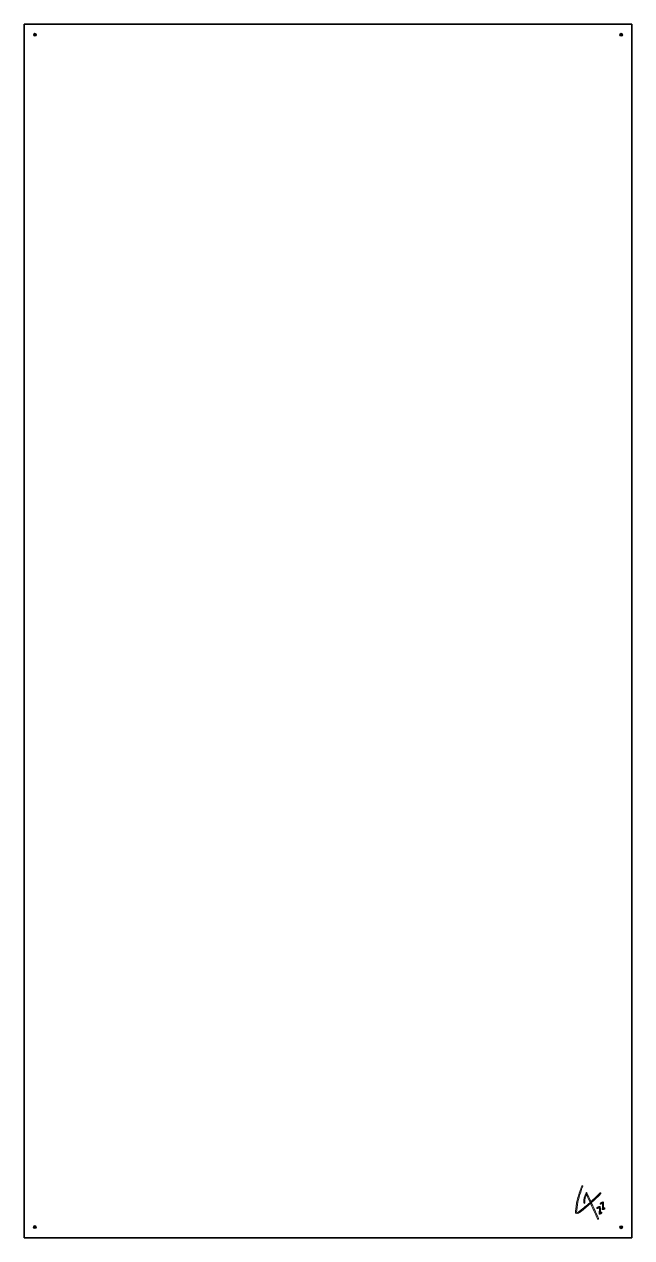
# Model space of a CAD drawing. Header units: millimetres. Extents: x 0 to 1000, y -2000 to 0.
import ezdxf

# ---------------------------------------------------------------- set-up
doc = ezdxf.new("R2010")
doc.units = ezdxf.units.MM
doc.header["$MEASUREMENT"] = 0
for name, color, linetype, lineweight in [('2022-040', 7, 'Continuous', 0), ('Bounding Box', 7, 'Continuous', 0), ('Screws', 7, 'Continuous', 0)]:
    doc.layers.add(name, color=color, linetype=linetype, lineweight=lineweight)

msp = doc.modelspace()

# ---------------------------------------------------------------- hatches: boundary and pattern name
at = {"layer": '2022-040', "true_color": 0x000000, "transparency": 33554687}
h = msp.add_hatch(color=18, dxfattribs=at)
h.dxf.hatch_style = 2
edge = h.paths.add_edge_path()
edge.add_spline(control_points=[(918, -1914.7), (915.4, -1920.7), (913.3, -1927), (911.6, -1933.4), (909.9, -1939.8), (908.7, -1946.3), (908, -1952.8), (907.8, -1954.5), (907.7, -1956.1), (907.6, -1957.7), (907.5, -1958.1), (907.4, -1958.7), (907.8, -1959), (908, -1959.3), (908.3, -1959.5), (908.6, -1959.6), (909.2, -1959.9), (909.8, -1960), (910.5, -1959.9), (911.9, -1959.8), (913.2, -1959.1), (914.3, -1958.3), (915.6, -1957.4), (916.9, -1956.3), (918.2, -1955.3), (923.3, -1951.2), (928.4, -1947), (933.3, -1942.6), (938.2, -1938.2), (943, -1933.6), (947.6, -1929), (948.2, -1928.4), (948.7, -1927.8), (949.3, -1927.2), (950.1, -1926.4), (948.9, -1925.1), (948.1, -1926), (943.2, -1931), (938.2, -1935.8), (933, -1940.5), (927.8, -1945.1), (922.5, -1949.6), (917, -1954), (915.6, -1955.1), (914.2, -1956.3), (912.7, -1957.3), (911.7, -1957.9), (910, -1958.7), (909, -1957.8), (909.1, -1958), (909.2, -1958.2), (909.3, -1958.4), (909.7, -1952.7), (910.5, -1947), (911.6, -1941.3), (912.7, -1935.7), (914.2, -1930.1), (916.1, -1924.6), (917.1, -1921.6), (918.3, -1918.5), (919.5, -1915.6), (919.7, -1915.1), (919.7, -1914.6), (919.2, -1914.4), (918.8, -1914.1), (918.2, -1914.2), (918, -1914.7), (918, -1914.7), (918, -1914.7), (918, -1914.7)], knot_values=[0, 0, 0, 0, 1, 1, 1, 2, 2, 2, 3, 3, 3, 4, 4, 4, 5, 5, 5, 6, 6, 6, 7, 7, 7, 8, 8, 8, 9, 9, 9, 10, 10, 10, 11, 11, 11, 12, 12, 12, 13, 13, 13, 14, 14, 14, 15, 15, 15, 16, 16, 16, 17, 17, 17, 18, 18, 18, 19, 19, 19, 20, 20, 20, 21, 21, 21, 22, 22, 22, 23, 23, 23, 23], degree=3, periodic=0)
h = msp.add_hatch(color=18, dxfattribs=at)
h.dxf.hatch_style = 2
edge = h.paths.add_edge_path()
edge.add_spline(control_points=[(922.9, -1942.4), (922.8, -1937), (924, -1931.6), (926.5, -1926.8), (926, -1926.8), (925.5, -1926.8), (925, -1926.8), (927.4, -1932.3), (929.9, -1937.7), (932.3, -1943.2), (934.8, -1948.7), (937.3, -1954.2), (939.8, -1959.7), (941.1, -1962.8), (942.5, -1965.9), (943.9, -1968.9), (944.1, -1969.4), (944.7, -1969.5), (945.1, -1969.3), (945.6, -1969), (945.6, -1968.5), (945.4, -1968.1), (943, -1962.6), (940.5, -1957.1), (938.1, -1951.7), (935.6, -1946.2), (933.1, -1940.7), (930.7, -1935.2), (929.3, -1932.1), (927.9, -1929), (926.5, -1925.9), (926.2, -1925.3), (925.3, -1925.4), (925, -1925.9), (922.4, -1931), (921, -1936.7), (921.1, -1942.4), (921.1, -1943.5), (922.9, -1943.5), (922.9, -1942.4), (922.9, -1942.4), (922.9, -1942.4), (922.9, -1942.4)], knot_values=[0, 0, 0, 0, 1, 1, 1, 2, 2, 2, 3, 3, 3, 4, 4, 4, 5, 5, 5, 6, 6, 6, 7, 7, 7, 8, 8, 8, 9, 9, 9, 10, 10, 10, 11, 11, 11, 12, 12, 12, 13, 13, 13, 14, 14, 14, 14], degree=3, periodic=0)
h = msp.add_hatch(color=18, dxfattribs=at)
h.dxf.hatch_style = 2
edge = h.paths.add_edge_path()
edge.add_spline(control_points=[(944.1, -1951.8), (945.2, -1950.8), (946.4, -1950.2), (947.8, -1949.9), (947.4, -1949.7), (947.1, -1949.5), (946.7, -1949.3), (947.2, -1952.7), (947, -1956.3), (946.4, -1959.7), (946.3, -1960.2), (946.5, -1960.6), (947, -1960.8), (948.4, -1961.2), (950.1, -1960.5), (950.7, -1959.1), (950.8, -1958.7), (950.8, -1958.2), (950.3, -1957.9), (950, -1957.7), (949.3, -1957.8), (949.1, -1958.2), (948.8, -1958.9), (948.1, -1959.3), (947.4, -1959.1), (947.6, -1959.4), (947.9, -1959.8), (948.1, -1960.2), (948.8, -1956.4), (948.9, -1952.6), (948.4, -1948.8), (948.3, -1948.3), (947.7, -1948.1), (947.3, -1948.2), (945.7, -1948.6), (944.2, -1949.4), (942.9, -1950.5), (942, -1951.3), (943.3, -1952.5), (944.1, -1951.8), (944.1, -1951.8), (944.1, -1951.8), (944.1, -1951.8)], knot_values=[0, 0, 0, 0, 1, 1, 1, 2, 2, 2, 3, 3, 3, 4, 4, 4, 5, 5, 5, 6, 6, 6, 7, 7, 7, 8, 8, 8, 9, 9, 9, 10, 10, 10, 11, 11, 11, 12, 12, 12, 13, 13, 13, 14, 14, 14, 14], degree=3, periodic=0)
h = msp.add_hatch(color=18, dxfattribs=at)
h.dxf.hatch_style = 2
edge = h.paths.add_edge_path()
edge.add_spline(control_points=[(949.2, -1944.6), (950.3, -1943.7), (951.5, -1943), (952.9, -1942.7), (952.5, -1942.5), (952.1, -1942.3), (951.8, -1942.1), (952.3, -1945.6), (952.1, -1949.1), (951.4, -1952.5), (951.3, -1953), (951.6, -1953.5), (952.1, -1953.6), (953.5, -1954), (955.1, -1953.3), (955.7, -1952), (955.9, -1951.5), (955.9, -1951), (955.4, -1950.8), (955, -1950.5), (954.4, -1950.6), (954.2, -1951.1), (953.9, -1951.8), (953.2, -1952.1), (952.5, -1951.9), (952.7, -1952.3), (952.9, -1952.6), (953.1, -1953), (953.9, -1949.2), (954, -1945.4), (953.5, -1941.6), (953.4, -1941.2), (952.8, -1940.9), (952.4, -1941), (950.7, -1941.4), (949.2, -1942.2), (948, -1943.4), (947.1, -1944.1), (948.4, -1945.4), (949.2, -1944.6), (949.2, -1944.6), (949.2, -1944.6), (949.2, -1944.6)], knot_values=[0, 0, 0, 0, 1, 1, 1, 2, 2, 2, 3, 3, 3, 4, 4, 4, 5, 5, 5, 6, 6, 6, 7, 7, 7, 8, 8, 8, 9, 9, 9, 10, 10, 10, 11, 11, 11, 12, 12, 12, 13, 13, 13, 14, 14, 14, 14], degree=3, periodic=0)
at = {"layer": 'Screws', "true_color": 0x000000, "transparency": 33554687}
h = msp.add_hatch(color=18, dxfattribs=at)
h.dxf.hatch_style = 2
edge = h.paths.add_edge_path()
edge.add_ellipse((17.5, -17.4), major_axis=(2.56, 0), ratio=0.965517, start_angle=0, end_angle=360)
h = msp.add_hatch(color=18, dxfattribs=at)
h.dxf.hatch_style = 2
edge = h.paths.add_edge_path()
edge.add_ellipse((982.7, -17.4), major_axis=(2.56, 0), ratio=0.965517, start_angle=0, end_angle=360)
h = msp.add_hatch(color=18, dxfattribs=at)
h.dxf.hatch_style = 2
edge = h.paths.add_edge_path()
edge.add_ellipse((17.4, -1982.3), major_axis=(2.56, 0), ratio=0.965517, start_angle=0, end_angle=360)
h = msp.add_hatch(color=18, dxfattribs=at)
h.dxf.hatch_style = 2
edge = h.paths.add_edge_path()
edge.add_ellipse((982.7, -1982.6), major_axis=(2.56, 0), ratio=0.965517, start_angle=0, end_angle=360)

# ---------------------------------------------------------------- linework, layer by layer
at = {"layer": '2022-040'}
for points, knots in [([(918, -1914.7), (915.4, -1920.7), (913.3, -1927), (911.6, -1933.4), (909.9, -1939.8), (908.7, -1946.3), (908, -1952.8), (907.8, -1954.5), (907.7, -1956.1), (907.6, -1957.7), (907.5, -1958.1), (907.4, -1958.7), (907.8, -1959), (908, -1959.3), (908.3, -1959.5), (908.6, -1959.6), (909.2, -1959.9), (909.8, -1960), (910.5, -1959.9), (911.9, -1959.8), (913.2, -1959.1), (914.3, -1958.3), (915.6, -1957.4), (916.9, -1956.3), (918.2, -1955.3), (923.3, -1951.2), (928.4, -1947), (933.3, -1942.6), (938.2, -1938.2), (943, -1933.6), (947.6, -1929), (948.2, -1928.4), (948.7, -1927.8), (949.3, -1927.2), (950.1, -1926.4), (948.9, -1925.1), (948.1, -1926), (943.2, -1931), (938.2, -1935.8), (933, -1940.5), (927.8, -1945.1), (922.5, -1949.6), (917, -1954), (915.6, -1955.1), (914.2, -1956.3), (912.7, -1957.3), (911.7, -1957.9), (910, -1958.7), (909, -1957.8), (909.1, -1958), (909.2, -1958.2), (909.3, -1958.4), (909.7, -1952.7), (910.5, -1947), (911.6, -1941.3), (912.7, -1935.7), (914.2, -1930.1), (916.1, -1924.6), (917.1, -1921.6), (918.3, -1918.5), (919.5, -1915.6), (919.7, -1915.1), (919.7, -1914.6), (919.2, -1914.4), (918.8, -1914.1), (918.2, -1914.2), (918, -1914.7), (918, -1914.7), (918, -1914.7), (918, -1914.7)], [0, 0, 0, 0, 1, 1, 1, 2, 2, 2, 3, 3, 3, 4, 4, 4, 5, 5, 5, 6, 6, 6, 7, 7, 7, 8, 8, 8, 9, 9, 9, 10, 10, 10, 11, 11, 11, 12, 12, 12, 13, 13, 13, 14, 14, 14, 15, 15, 15, 16, 16, 16, 17, 17, 17, 18, 18, 18, 19, 19, 19, 20, 20, 20, 21, 21, 21, 22, 22, 22, 23, 23, 23, 23]), ([(922.9, -1942.4), (922.8, -1937), (924, -1931.6), (926.5, -1926.8), (926, -1926.8), (925.5, -1926.8), (925, -1926.8), (927.4, -1932.3), (929.9, -1937.7), (932.3, -1943.2), (934.8, -1948.7), (937.3, -1954.2), (939.8, -1959.7), (941.1, -1962.8), (942.5, -1965.9), (943.9, -1968.9), (944.1, -1969.4), (944.7, -1969.5), (945.1, -1969.3), (945.6, -1969), (945.6, -1968.5), (945.4, -1968.1), (943, -1962.6), (940.5, -1957.1), (938.1, -1951.7), (935.6, -1946.2), (933.1, -1940.7), (930.7, -1935.2), (929.3, -1932.1), (927.9, -1929), (926.5, -1925.9), (926.2, -1925.3), (925.3, -1925.4), (925, -1925.9), (922.4, -1931), (921, -1936.7), (921.1, -1942.4), (921.1, -1943.5), (922.9, -1943.5), (922.9, -1942.4), (922.9, -1942.4), (922.9, -1942.4), (922.9, -1942.4)], [0, 0, 0, 0, 1, 1, 1, 2, 2, 2, 3, 3, 3, 4, 4, 4, 5, 5, 5, 6, 6, 6, 7, 7, 7, 8, 8, 8, 9, 9, 9, 10, 10, 10, 11, 11, 11, 12, 12, 12, 13, 13, 13, 14, 14, 14, 14]), ([(944.1, -1951.8), (945.2, -1950.8), (946.4, -1950.2), (947.8, -1949.9), (947.4, -1949.7), (947.1, -1949.5), (946.7, -1949.3), (947.2, -1952.7), (947, -1956.3), (946.4, -1959.7), (946.3, -1960.2), (946.5, -1960.6), (947, -1960.8), (948.4, -1961.2), (950.1, -1960.5), (950.7, -1959.1), (950.8, -1958.7), (950.8, -1958.2), (950.3, -1957.9), (950, -1957.7), (949.3, -1957.8), (949.1, -1958.2), (948.8, -1958.9), (948.1, -1959.3), (947.4, -1959.1), (947.6, -1959.4), (947.9, -1959.8), (948.1, -1960.2), (948.8, -1956.4), (948.9, -1952.6), (948.4, -1948.8), (948.3, -1948.3), (947.7, -1948.1), (947.3, -1948.2), (945.7, -1948.6), (944.2, -1949.4), (942.9, -1950.5), (942, -1951.3), (943.3, -1952.5), (944.1, -1951.8), (944.1, -1951.8), (944.1, -1951.8), (944.1, -1951.8)], [0, 0, 0, 0, 1, 1, 1, 2, 2, 2, 3, 3, 3, 4, 4, 4, 5, 5, 5, 6, 6, 6, 7, 7, 7, 8, 8, 8, 9, 9, 9, 10, 10, 10, 11, 11, 11, 12, 12, 12, 13, 13, 13, 14, 14, 14, 14]), ([(949.2, -1944.6), (950.3, -1943.7), (951.5, -1943), (952.9, -1942.7), (952.5, -1942.5), (952.1, -1942.3), (951.8, -1942.1), (952.3, -1945.6), (952.1, -1949.1), (951.4, -1952.5), (951.3, -1953), (951.6, -1953.5), (952.1, -1953.6), (953.5, -1954), (955.1, -1953.3), (955.7, -1952), (955.9, -1951.5), (955.9, -1951), (955.4, -1950.8), (955, -1950.5), (954.4, -1950.6), (954.2, -1951.1), (953.9, -1951.8), (953.2, -1952.1), (952.5, -1951.9), (952.7, -1952.3), (952.9, -1952.6), (953.1, -1953), (953.9, -1949.2), (954, -1945.4), (953.5, -1941.6), (953.4, -1941.2), (952.8, -1940.9), (952.4, -1941), (950.7, -1941.4), (949.2, -1942.2), (948, -1943.4), (947.1, -1944.1), (948.4, -1945.4), (949.2, -1944.6), (949.2, -1944.6), (949.2, -1944.6), (949.2, -1944.6)], [0, 0, 0, 0, 1, 1, 1, 2, 2, 2, 3, 3, 3, 4, 4, 4, 5, 5, 5, 6, 6, 6, 7, 7, 7, 8, 8, 8, 9, 9, 9, 10, 10, 10, 11, 11, 11, 12, 12, 12, 13, 13, 13, 14, 14, 14, 14])]:
    msp.add_open_spline(points, degree=3, knots=knots, dxfattribs=at)
at = {"layer": 'Bounding Box', "color": 250, "lineweight": 35, "true_color": 0x231f20}
msp.add_lwpolyline([(1000.1, -1999.9), (0, -1999.9), (0, 0), (1000.1, 0)], close=True, dxfattribs=at)
at = {"layer": 'Screws'}
for centre in [(17.5, -17.4), (982.7, -17.4), (17.4, -1982.3), (982.7, -1982.6)]:
    msp.add_ellipse(centre, major_axis=(2.56, 0), ratio=0.965517, dxfattribs=at)

doc.saveas('drawing.dxf')
